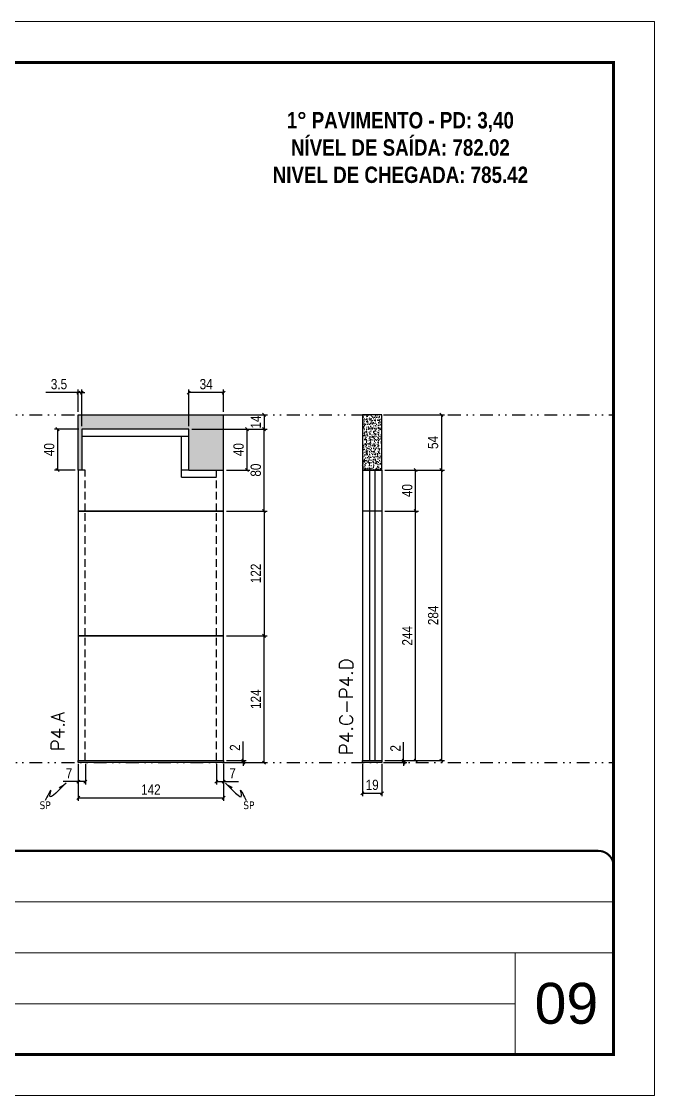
# Model space of a CAD drawing. Header units: millimetres. Extents: x 169816 to 178745, y 96537 to 113647.
# Drawn here: x 170683 to 171301, y 109171 to 110221 of the extents above; entities that cross this region are included whole.
import ezdxf

# ---------------------------------------------------------------- set-up
doc = ezdxf.new("R2010")
doc.units = ezdxf.units.MM
for name, pattern in [('CONTINUO', [0]), ('DASHED', [0.75, 0.5, -0.25]), ('DIVIDE2', [0.625, 0.25, -0.125, 0, -0.125, 0, -0.125]), ('HIDDEN', [0.375, 0.25, -0.125])]:
    doc.linetypes.add(name, pattern=pattern)
for name, color, linetype, lineweight in [('CARIMBO', 255, 'Continuous', 9), ('Folhas', 255, 'Continuous', 9), ('SARRAFO DE PRESSAO', 251, 'DASHED', 9), ('Texto Seção', 7, 'Continuous', 15)]:
    doc.layers.add(name, color=color, linetype=linetype, lineweight=lineweight)
for name, color, linetype in [('COTA', 241, 'Continuous'), ('NOMENCLATURA', 7, 'Continuous'), ('Nível', 160, 'Continuous'), ('Painéis', 200, 'Continuous'), ('SARR_2.2x7', 40, 'Continuous'), ('Sarrafo de Pressão', 42, 'HIDDEN'), ('texto', 7, 'Continuous')]:
    doc.layers.add(name, color=color, linetype=linetype)
doc.styles.add('ARIAL', font='arial.ttf')
doc.styles.add('COTA TECNICA', font='techl___.ttf', dxfattribs={"height": 10})
doc.styles.add('COTA TECNICA-50', font='techl___.ttf', dxfattribs={"height": 10})
doc.styles.add('REGUA-120', font='ROMANS.shx', dxfattribs={"height": 15})
doc.styles.add('ROMANC', font='techb___.ttf', dxfattribs={"height": 2.5})
doc.styles.get("Standard").update_dxf_attribs({"font": 'arial.ttf'})
doc.dimstyles.new('COTA PAINEL-50', dxfattribs={"dimtxt": 10, "dimasz": 3, "dimexe": 3, "dimexo": 3, "dimgap": 3, "dimtad": 1, "dimdec": 1, "dimzin": 12, "dimdsep": 46, "dimtxsty": 'COTA TECNICA-50', "dimblk1": 'OBLIQUE', "dimblk2": 'OBLIQUE', "dimsah": 1, "dimcen": 0.9, "dimclrd": 4, "dimclre": 4, "dimclrt": 240, "dimadec": 1, "dimazin": 3, "dimtfac": 1, "dimtdec": 1, "dimtmove": 0, "dimatfit": 3, "dimfxl": 1, "dimtolj": 1, "dimtzin": 12, "dimarcsym": 0})
doc.dimstyles.new('PAINEL', dxfattribs={"dimtxt": 10, "dimasz": 3, "dimexe": 3, "dimexo": 3, "dimgap": 3, "dimtad": 1, "dimdec": 1, "dimzin": 12, "dimdsep": 46, "dimtxsty": 'COTA TECNICA', "dimblk1": 'OBLIQUE', "dimblk2": 'OBLIQUE', "dimsah": 1, "dimcen": 0.9, "dimclrd": 4, "dimclre": 4, "dimclrt": 240, "dimadec": 1, "dimazin": 3, "dimtfac": 1, "dimtdec": 1, "dimtmove": 0, "dimatfit": 3, "dimfxl": 1, "dimtolj": 1, "dimtzin": 12, "dimarcsym": 0})
doc.dimstyles.get("Standard").update_dxf_attribs({"dimtxt": 0.18, "dimasz": 0.18, "dimexe": 0.18, "dimexo": 0.0625, "dimgap": 0.09, "dimtad": 0, "dimtih": 1, "dimtoh": 1, "dimdec": 4, "dimzin": 0, "dimdsep": 46, "dimtxsty": 'Standard', "dimcen": 0.09, "dimadec": 0, "dimazin": 0, "dimtfac": 1, "dimtdec": 4, "dimtofl": 0, "dimtmove": 0, "dimatfit": 3, "dimfxl": 1, "dimtolj": 1, "dimtzin": 0, "dimarcsym": 0})

# ---------------------------------------------------------------- blocks, each defined once
blk = doc.blocks.new('9999999999')
at = {"color": 30, "linetype": 'CONTINUO'}
for p, q in [((98564.6, 34379.6), (99584, 34379.6)), ((98564.6, 34329.8), (99488, 34329.8)), ((99584, 34329.8), (99488, 34329.8)), ((99488, 34329.8), (99488, 34230.2)), ((98564.6, 34280), (99488, 34280))]:
    blk.add_line(p, q, dxfattribs=at)
at = {"color": 30, "linetype": 'CONTINUO', "const_width": 2}
blk.add_lwpolyline([(99584, 34230.2), (99584, 34414.4, 0.414214), (99569, 34429.4), (98229, 34429.4, 0.414214), (98214, 34414.4), (98214, 34245.2, 0.414214), (98229, 34230.2), (99584, 34230.2)], format="xyb", dxfattribs=at)
at = {"layer": 'Folhas'}
blk.add_lwpolyline([(98139, 34190.2), (99624, 34190.2), (99624, 35240.2), (98139, 35240.2)], close=True, dxfattribs=at)
at = {"layer": 'Folhas', "color": 30, "const_width": 3}
blk.add_lwpolyline([(98214, 34230.2), (99584, 34230.2), (99584, 35200.2), (98214, 35200.2)], close=True, dxfattribs=at)
blk = doc.blocks.new('_Oblique')
at = {"color": 0, "linetype": 'ByBlock', "lineweight": -2}
blk.add_line((-0.5, -0.5), (0.5, 0.5), dxfattribs=at)
blk = doc.blocks.new('*D243')
at = {"layer": 'COTA', "color": 4, "lineweight": -2, "transparency": 16777216}
for p, q in [((171015.7, 109495.8), (171015.7, 109463.9)), ((171034.7, 109495.8), (171034.7, 109463.9)), ((171015.7, 109466.9), (171034.7, 109466.9))]:
    blk.add_line(p, q, dxfattribs=at)
at = {"layer": 'Defpoints', "color": 0, "transparency": 16777216}
for p in [(171015.7, 109498.8), (171034.7, 109498.8), (171034.7, 109466.9)]:
    blk.add_point(p, dxfattribs=at)
at = {"layer": 'COTA', "color": 4, "lineweight": -2, "transparency": 16777216, "xscale": 3, "yscale": 3, "zscale": 3, "rotation": 180}
blk.add_blockref('_Oblique', (171015.7, 109466.9), dxfattribs=at)
at = {"layer": 'COTA', "color": 4, "lineweight": -2, "transparency": 16777216, "xscale": 3, "yscale": 3, "zscale": 3}
blk.add_blockref('_Oblique', (171034.7, 109466.9), dxfattribs=at)
at = {"layer": 'COTA', "color": 240, "transparency": 16777216, "insert": (171025.2, 109475), "char_height": 10, "attachment_point": 5, "style": 'COTA TECNICA'}
blk.add_mtext('\\A1;19', dxfattribs=at)
blk = doc.blocks.new('*D244')
at = {"layer": 'COTA', "color": 4, "lineweight": -2, "transparency": 16777216}
for p, q in [((171055.9, 109498.8), (171055.9, 109516.9)), ((171037.7, 109498.8), (171058.9, 109498.8)), ((171037.7, 109496.8), (171058.9, 109496.8)), ((171055.9, 109496.8), (171055.9, 109498.8)), ((171055.9, 109496.8), (171055.9, 109493.8))]:
    blk.add_line(p, q, dxfattribs=at)
at = {"layer": 'Defpoints', "color": 0, "transparency": 16777216}
for p in [(171034.7, 109498.8), (171034.7, 109496.8), (171055.9, 109498.8)]:
    blk.add_point(p, dxfattribs=at)
at = {"layer": 'COTA', "color": 4, "lineweight": -2, "transparency": 16777216, "xscale": 3, "yscale": 3, "zscale": 3}
for p, rotation in [((171055.9, 109498.8), 270), ((171055.9, 109496.8), 90)]:
    blk.add_blockref('_Oblique', p, dxfattribs=dict(at, rotation=rotation))
at = {"layer": 'COTA', "color": 240, "transparency": 16777216, "insert": (171047.9, 109510.8), "char_height": 10, "attachment_point": 5, "rotation": 90, "style": 'COTA TECNICA-50'}
blk.add_mtext('\\A1;2', dxfattribs=at)
blk = doc.blocks.new('*D248')
at = {"layer": 'COTA', "color": 4, "linetype": 'ByBlock', "lineweight": -2, "transparency": 16777216}
for p, q in [((171037.7, 109836.8), (171095.8, 109836.8)), ((171092.8, 109836.8), (171092.8, 109782.8)), ((171037.7, 109782.8), (171095.8, 109782.8))]:
    blk.add_line(p, q, dxfattribs=at)
at = {"layer": 'Defpoints', "color": 0, "linetype": 'ByBlock', "transparency": 16777216}
for p in [(171034.7, 109836.8), (171034.7, 109782.8), (171092.8, 109782.8)]:
    blk.add_point(p, dxfattribs=at)
at = {"layer": 'COTA', "color": 4, "linetype": 'ByBlock', "lineweight": -2, "transparency": 16777216, "xscale": 3, "yscale": 3, "zscale": 3}
for p, rotation in [((171092.8, 109836.8), 90), ((171092.8, 109782.8), 270)]:
    blk.add_blockref('_Oblique', p, dxfattribs=dict(at, rotation=rotation))
at = {"layer": 'COTA', "color": 240, "linetype": 'ByBlock', "transparency": 16777216, "insert": (171084.7, 109809.8), "char_height": 10, "attachment_point": 5, "rotation": 90, "style": 'COTA TECNICA'}
blk.add_mtext('\\A1;54', dxfattribs=at)
blk = doc.blocks.new('*D250')
at = {"layer": 'COTA', "color": 4, "lineweight": -2, "transparency": 16777216}
for p, q in [((171037.7, 109782.8), (171070.6, 109782.8)), ((171067.6, 109742.8), (171067.6, 109782.8)), ((171037.7, 109742.8), (171070.6, 109742.8))]:
    blk.add_line(p, q, dxfattribs=at)
at = {"layer": 'Defpoints', "color": 0, "transparency": 16777216}
for p in [(171034.7, 109782.8), (171067.6, 109782.8), (171034.7, 109742.8)]:
    blk.add_point(p, dxfattribs=at)
at = {"layer": 'COTA', "color": 4, "lineweight": -2, "transparency": 16777216, "xscale": 3, "yscale": 3, "zscale": 3}
for p, rotation in [((171067.6, 109782.8), 90), ((171067.6, 109742.8), 270)]:
    blk.add_blockref('_Oblique', p, dxfattribs=dict(at, rotation=rotation))
at = {"layer": 'COTA', "color": 240, "transparency": 16777216, "insert": (171059.5, 109762.8), "char_height": 10, "attachment_point": 5, "rotation": 90, "style": 'COTA TECNICA-50'}
blk.add_mtext('\\A1;40', dxfattribs=at)
blk = doc.blocks.new('*D251')
at = {"layer": 'COTA', "color": 4, "lineweight": -2, "transparency": 16777216}
for p, q in [((171037.7, 109742.8), (171070.6, 109742.8)), ((171067.6, 109498.8), (171067.6, 109742.8)), ((171037.7, 109498.8), (171070.6, 109498.8))]:
    blk.add_line(p, q, dxfattribs=at)
at = {"layer": 'Defpoints', "color": 0, "transparency": 16777216}
for p in [(171034.7, 109742.8), (171067.6, 109742.8), (171034.7, 109498.8)]:
    blk.add_point(p, dxfattribs=at)
at = {"layer": 'COTA', "color": 4, "lineweight": -2, "transparency": 16777216, "xscale": 3, "yscale": 3, "zscale": 3}
for p, rotation in [((171067.6, 109742.8), 90), ((171067.6, 109498.8), 270)]:
    blk.add_blockref('_Oblique', p, dxfattribs=dict(at, rotation=rotation))
at = {"layer": 'COTA', "color": 240, "transparency": 16777216, "insert": (171059.5, 109620.8), "char_height": 10, "attachment_point": 5, "rotation": 90, "style": 'COTA TECNICA'}
blk.add_mtext('\\A1;244', dxfattribs=at)
blk = doc.blocks.new('*D246')
at = {"layer": 'COTA', "color": 4, "lineweight": -2, "transparency": 16777216}
for p, q in [((171037.7, 109782.8), (171095.8, 109782.8)), ((171092.8, 109782.8), (171092.8, 109498.8)), ((171037.7, 109498.8), (171095.8, 109498.8))]:
    blk.add_line(p, q, dxfattribs=at)
at = {"layer": 'Defpoints', "color": 0, "transparency": 16777216}
for p in [(171034.7, 109782.8), (171034.7, 109498.8), (171092.8, 109498.8)]:
    blk.add_point(p, dxfattribs=at)
at = {"layer": 'COTA', "color": 4, "lineweight": -2, "transparency": 16777216, "xscale": 3, "yscale": 3, "zscale": 3}
for p, rotation in [((171092.8, 109782.8), 90), ((171092.8, 109498.8), 270)]:
    blk.add_blockref('_Oblique', p, dxfattribs=dict(at, rotation=rotation))
at = {"layer": 'COTA', "color": 240, "transparency": 16777216, "insert": (171084.8, 109640.8), "char_height": 10, "attachment_point": 5, "rotation": 90, "style": 'COTA TECNICA'}
blk.add_mtext('\\A1;284', dxfattribs=at)
blk = doc.blocks.new('*D256')
at = {"layer": 'COTA', "color": 4, "lineweight": -2, "transparency": 16777216}
for p, q in [((170738, 109495.8), (170738, 109459.4)), ((170880, 109495.8), (170880, 109459.4)), ((170738, 109462.4), (170880, 109462.4))]:
    blk.add_line(p, q, dxfattribs=at)
at = {"layer": 'Defpoints', "color": 0, "transparency": 16777216}
for p in [(170738, 109498.8), (170880, 109498.8), (170880, 109462.4)]:
    blk.add_point(p, dxfattribs=at)
at = {"layer": 'COTA', "color": 4, "lineweight": -2, "transparency": 16777216, "xscale": 3, "yscale": 3, "zscale": 3, "rotation": 180}
blk.add_blockref('_Oblique', (170738, 109462.4), dxfattribs=at)
at = {"layer": 'COTA', "color": 4, "lineweight": -2, "transparency": 16777216, "xscale": 3, "yscale": 3, "zscale": 3}
blk.add_blockref('_Oblique', (170880, 109462.4), dxfattribs=at)
at = {"layer": 'COTA', "color": 240, "transparency": 16777216, "insert": (170809, 109470.5), "char_height": 10, "attachment_point": 5, "style": 'COTA TECNICA'}
blk.add_mtext('\\A1;142', dxfattribs=at)
blk = doc.blocks.new('*D257')
at = {"layer": 'COTA', "color": 4, "lineweight": -2, "transparency": 16777216}
for p, q in [((170745, 109495.8), (170745, 109475.3)), ((170738, 109493.8), (170738, 109475.3)), ((170738, 109478.3), (170723.2, 109478.3)), ((170745, 109478.3), (170738, 109478.3))]:
    blk.add_line(p, q, dxfattribs=at)
at = {"layer": 'Defpoints', "color": 0, "transparency": 16777216}
for p in [(170738, 109496.8), (170745, 109498.8), (170738, 109478.3)]:
    blk.add_point(p, dxfattribs=at)
at = {"layer": 'COTA', "color": 4, "lineweight": -2, "transparency": 16777216, "xscale": 3, "yscale": 3, "zscale": 3, "rotation": 180}
blk.add_blockref('_Oblique', (170738, 109478.3), dxfattribs=at)
at = {"layer": 'COTA', "color": 4, "lineweight": -2, "transparency": 16777216, "xscale": 3, "yscale": 3, "zscale": 3}
blk.add_blockref('_Oblique', (170745, 109478.3), dxfattribs=at)
at = {"layer": 'COTA', "color": 240, "transparency": 16777216, "insert": (170729.1, 109486.4), "char_height": 10, "attachment_point": 5, "style": 'COTA TECNICA-50'}
blk.add_mtext('\\A1;7', dxfattribs=at)
blk = doc.blocks.new('*D258')
at = {"layer": 'COTA', "color": 4, "lineweight": -2, "transparency": 16777216}
for p, q in [((170873, 109495.8), (170873, 109475.3)), ((170880, 109493.8), (170880, 109475.3)), ((170873, 109478.3), (170880, 109478.3)), ((170880, 109478.3), (170894.7, 109478.3))]:
    blk.add_line(p, q, dxfattribs=at)
at = {"layer": 'Defpoints', "color": 0, "transparency": 16777216}
for p in [(170873, 109498.8), (170880, 109496.8), (170880, 109478.3)]:
    blk.add_point(p, dxfattribs=at)
at = {"layer": 'COTA', "color": 4, "lineweight": -2, "transparency": 16777216, "xscale": 3, "yscale": 3, "zscale": 3, "rotation": 180}
blk.add_blockref('_Oblique', (170873, 109478.3), dxfattribs=at)
at = {"layer": 'COTA', "color": 4, "lineweight": -2, "transparency": 16777216, "xscale": 3, "yscale": 3, "zscale": 3}
blk.add_blockref('_Oblique', (170880, 109478.3), dxfattribs=at)
at = {"layer": 'COTA', "color": 240, "transparency": 16777216, "insert": (170888.8, 109486.4), "char_height": 10, "attachment_point": 5, "style": 'COTA TECNICA-50'}
blk.add_mtext('\\A1;7', dxfattribs=at)
blk = doc.blocks.new('*D259')
at = {"layer": 'COTA', "color": 4, "linetype": 'ByBlock', "lineweight": -2, "transparency": 16777216}
for p, q in [((170883, 109620.8), (170922.6, 109620.8)), ((170919.6, 109496.8), (170919.6, 109620.8)), ((170883, 109496.8), (170922.6, 109496.8))]:
    blk.add_line(p, q, dxfattribs=at)
at = {"layer": 'Defpoints', "color": 0, "linetype": 'ByBlock', "transparency": 16777216}
for p in [(170880, 109620.8), (170919.6, 109620.8), (170880, 109496.8)]:
    blk.add_point(p, dxfattribs=at)
at = {"layer": 'COTA', "color": 4, "linetype": 'ByBlock', "lineweight": -2, "transparency": 16777216, "xscale": 3, "yscale": 3, "zscale": 3}
for p, rotation in [((170919.6, 109620.8), 90), ((170919.6, 109496.8), 270)]:
    blk.add_blockref('_Oblique', p, dxfattribs=dict(at, rotation=rotation))
at = {"layer": 'COTA', "color": 240, "linetype": 'ByBlock', "transparency": 16777216, "insert": (170911.5, 109558.8), "char_height": 10, "attachment_point": 5, "rotation": 90, "style": 'COTA TECNICA'}
blk.add_mtext('\\A1;124', dxfattribs=at)
blk = doc.blocks.new('*D260')
at = {"layer": 'COTA', "color": 4, "linetype": 'ByBlock', "lineweight": -2, "transparency": 16777216}
for p, q in [((170883, 109620.8), (170922.6, 109620.8)), ((170919.6, 109496.8), (170919.6, 109620.8)), ((170883, 109496.8), (170922.6, 109496.8))]:
    blk.add_line(p, q, dxfattribs=at)
at = {"layer": 'Defpoints', "color": 0, "linetype": 'ByBlock', "transparency": 16777216}
for p in [(170880, 109620.8), (170919.6, 109620.8), (170880, 109496.8)]:
    blk.add_point(p, dxfattribs=at)
at = {"layer": 'COTA', "color": 4, "linetype": 'ByBlock', "lineweight": -2, "transparency": 16777216, "xscale": 3, "yscale": 3, "zscale": 3}
for p, rotation in [((170919.6, 109620.8), 90), ((170919.6, 109496.8), 270)]:
    blk.add_blockref('_Oblique', p, dxfattribs=dict(at, rotation=rotation))
at = {"layer": 'COTA', "color": 240, "linetype": 'ByBlock', "transparency": 16777216, "insert": (170911.5, 109558.8), "char_height": 10, "attachment_point": 5, "rotation": 90, "style": 'COTA TECNICA'}
blk.add_mtext('\\A1;124', dxfattribs=at)
blk = doc.blocks.new('*D261')
at = {"layer": 'COTA', "color": 4, "lineweight": -2, "transparency": 16777216}
for p, q in [((170883, 109822.8), (170922.6, 109822.8)), ((170919.6, 109742.8), (170919.6, 109822.8)), ((170883, 109742.8), (170922.6, 109742.8))]:
    blk.add_line(p, q, dxfattribs=at)
at = {"layer": 'Defpoints', "color": 0, "transparency": 16777216}
for p in [(170880, 109822.8), (170919.6, 109822.8), (170880, 109742.8)]:
    blk.add_point(p, dxfattribs=at)
at = {"layer": 'COTA', "color": 4, "lineweight": -2, "transparency": 16777216, "xscale": 3, "yscale": 3, "zscale": 3}
for p, rotation in [((170919.6, 109822.8), 90), ((170919.6, 109742.8), 270)]:
    blk.add_blockref('_Oblique', p, dxfattribs=dict(at, rotation=rotation))
at = {"layer": 'COTA', "color": 240, "transparency": 16777216, "insert": (170911.5, 109782.8), "char_height": 10, "attachment_point": 5, "rotation": 90, "style": 'COTA TECNICA-50'}
blk.add_mtext('\\A1;80', dxfattribs=at)
blk = doc.blocks.new('*D262')
at = {"layer": 'COTA', "color": 4, "lineweight": -2, "transparency": 16777216}
for p, q in [((170883, 109836.8), (170922.6, 109836.8)), ((170919.6, 109836.8), (170919.6, 109822.8)), ((170883, 109822.8), (170922.6, 109822.8))]:
    blk.add_line(p, q, dxfattribs=at)
at = {"layer": 'Defpoints', "color": 0, "transparency": 16777216}
for p in [(170880, 109836.8), (170880, 109822.8), (170919.6, 109822.8)]:
    blk.add_point(p, dxfattribs=at)
at = {"layer": 'COTA', "color": 4, "lineweight": -2, "transparency": 16777216, "xscale": 3, "yscale": 3, "zscale": 3}
for p, rotation in [((170919.6, 109836.8), 90), ((170919.6, 109822.8), 270)]:
    blk.add_blockref('_Oblique', p, dxfattribs=dict(at, rotation=rotation))
at = {"layer": 'COTA', "color": 240, "transparency": 16777216, "insert": (170911.5, 109829.8), "char_height": 10, "attachment_point": 5, "rotation": 90, "style": 'COTA TECNICA-50'}
blk.add_mtext('\\A1;14', dxfattribs=at)
blk = doc.blocks.new('*D263')
at = {"layer": 'COTA', "color": 4, "lineweight": -2, "transparency": 16777216}
for p, q in [((170738.5, 109822.8), (170714.8, 109822.8)), ((170717.8, 109822.8), (170717.8, 109782.8)), ((170735, 109782.8), (170714.8, 109782.8))]:
    blk.add_line(p, q, dxfattribs=at)
at = {"layer": 'Defpoints', "color": 0, "transparency": 16777216}
for p in [(170741.5, 109822.8), (170717.8, 109782.8), (170738, 109782.8)]:
    blk.add_point(p, dxfattribs=at)
at = {"layer": 'COTA', "color": 4, "lineweight": -2, "transparency": 16777216, "xscale": 3, "yscale": 3, "zscale": 3}
for p, rotation in [((170717.8, 109822.8), 90), ((170717.8, 109782.8), 270)]:
    blk.add_blockref('_Oblique', p, dxfattribs=dict(at, rotation=rotation))
at = {"layer": 'COTA', "color": 240, "transparency": 16777216, "insert": (170709.7, 109802.8), "char_height": 10, "attachment_point": 5, "rotation": 90, "style": 'COTA TECNICA'}
blk.add_mtext('\\A1;40', dxfattribs=at)
blk = doc.blocks.new('*D264')
at = {"layer": 'COTA', "color": 4, "lineweight": -2, "transparency": 16777216}
for p, q in [((170846, 109825.8), (170846, 109861.6)), ((170880, 109839.8), (170880, 109861.6)), ((170880, 109858.6), (170846, 109858.6))]:
    blk.add_line(p, q, dxfattribs=at)
at = {"layer": 'Defpoints', "color": 0, "transparency": 16777216}
for p in [(170846, 109858.6), (170880, 109836.8), (170846, 109822.8)]:
    blk.add_point(p, dxfattribs=at)
at = {"layer": 'COTA', "color": 4, "lineweight": -2, "transparency": 16777216, "xscale": 3, "yscale": 3, "zscale": 3, "rotation": 180}
blk.add_blockref('_Oblique', (170846, 109858.6), dxfattribs=at)
at = {"layer": 'COTA', "color": 4, "lineweight": -2, "transparency": 16777216, "xscale": 3, "yscale": 3, "zscale": 3}
blk.add_blockref('_Oblique', (170880, 109858.6), dxfattribs=at)
at = {"layer": 'COTA', "color": 240, "transparency": 16777216, "insert": (170863, 109866.8), "char_height": 10, "attachment_point": 5, "style": 'COTA TECNICA'}
blk.add_mtext('\\A1;34', dxfattribs=at)
blk = doc.blocks.new('*D255')
at = {"layer": 'COTA', "color": 4, "lineweight": -2, "transparency": 16777216}
for p, q in [((170738, 109839.8), (170738, 109861.6)), ((170741.5, 109825.8), (170741.5, 109861.6)), ((170738, 109858.6), (170706.4, 109858.6)), ((170741.5, 109858.6), (170738, 109858.6)), ((170741.5, 109858.6), (170744.5, 109858.6))]:
    blk.add_line(p, q, dxfattribs=at)
at = {"layer": 'Defpoints', "color": 0, "transparency": 16777216}
for p in [(170738, 109858.6), (170738, 109836.8), (170741.5, 109822.8)]:
    blk.add_point(p, dxfattribs=at)
at = {"layer": 'COTA', "color": 4, "lineweight": -2, "transparency": 16777216, "xscale": 3, "yscale": 3, "zscale": 3}
blk.add_blockref('_Oblique', (170738, 109858.6), dxfattribs=at)
at = {"layer": 'COTA', "color": 4, "lineweight": -2, "transparency": 16777216, "xscale": 3, "yscale": 3, "zscale": 3, "rotation": 180}
blk.add_blockref('_Oblique', (170741.5, 109858.6), dxfattribs=at)
at = {"layer": 'COTA', "color": 240, "transparency": 16777216, "insert": (170719.2, 109866.8), "char_height": 10, "attachment_point": 5, "style": 'COTA TECNICA'}
blk.add_mtext('\\A1;3.5', dxfattribs=at)
blk = doc.blocks.new('*D265')
at = {"layer": 'COTA', "color": 4, "lineweight": -2, "transparency": 16777216}
for p, q in [((170849, 109822.8), (170905.8, 109822.8)), ((170902.8, 109822.8), (170902.8, 109782.8)), ((170883, 109782.8), (170905.8, 109782.8))]:
    blk.add_line(p, q, dxfattribs=at)
at = {"layer": 'Defpoints', "color": 0, "transparency": 16777216}
for p in [(170846, 109822.8), (170880, 109782.8), (170902.8, 109782.8)]:
    blk.add_point(p, dxfattribs=at)
at = {"layer": 'COTA', "color": 4, "lineweight": -2, "transparency": 16777216, "xscale": 3, "yscale": 3, "zscale": 3}
for p, rotation in [((170902.8, 109822.8), 90), ((170902.8, 109782.8), 270)]:
    blk.add_blockref('_Oblique', p, dxfattribs=dict(at, rotation=rotation))
at = {"layer": 'COTA', "color": 240, "transparency": 16777216, "insert": (170894.7, 109802.8), "char_height": 10, "attachment_point": 5, "rotation": 90, "style": 'COTA TECNICA'}
blk.add_mtext('\\A1;40', dxfattribs=at)
blk = doc.blocks.new('*D266')
at = {"layer": 'COTA', "color": 4, "lineweight": -2, "transparency": 16777216}
for p, q in [((170883, 109742.8), (170922.6, 109742.8)), ((170919.6, 109742.8), (170919.6, 109620.8)), ((170883, 109620.8), (170922.6, 109620.8))]:
    blk.add_line(p, q, dxfattribs=at)
at = {"layer": 'Defpoints', "color": 0, "transparency": 16777216}
for p in [(170880, 109742.8), (170880, 109620.8), (170919.6, 109620.8)]:
    blk.add_point(p, dxfattribs=at)
at = {"layer": 'COTA', "color": 4, "lineweight": -2, "transparency": 16777216, "xscale": 3, "yscale": 3, "zscale": 3}
for p, rotation in [((170919.6, 109742.8), 90), ((170919.6, 109620.8), 270)]:
    blk.add_blockref('_Oblique', p, dxfattribs=dict(at, rotation=rotation))
at = {"layer": 'COTA', "color": 240, "transparency": 16777216, "insert": (170911.5, 109681.8), "char_height": 10, "attachment_point": 5, "rotation": 90, "style": 'COTA TECNICA'}
blk.add_mtext('\\A1;122', dxfattribs=at)
blk = doc.blocks.new('*D267')
at = {"layer": 'COTA', "color": 4, "lineweight": -2, "transparency": 16777216}
for p, q in [((170899.2, 109498.8), (170899.2, 109517.6)), ((170883, 109498.8), (170902.2, 109498.8)), ((170883, 109496.8), (170902.2, 109496.8)), ((170899.2, 109496.8), (170899.2, 109498.8)), ((170899.2, 109496.8), (170899.2, 109493.8))]:
    blk.add_line(p, q, dxfattribs=at)
at = {"layer": 'Defpoints', "color": 0, "transparency": 16777216}
for p in [(170880, 109498.8), (170880, 109496.8), (170899.2, 109496.8)]:
    blk.add_point(p, dxfattribs=at)
at = {"layer": 'COTA', "color": 4, "lineweight": -2, "transparency": 16777216, "xscale": 3, "yscale": 3, "zscale": 3}
for p, rotation in [((170899.2, 109498.8), 270), ((170899.2, 109496.8), 90)]:
    blk.add_blockref('_Oblique', p, dxfattribs=dict(at, rotation=rotation))
at = {"layer": 'COTA', "color": 240, "transparency": 16777216, "insert": (170891.2, 109511.5), "char_height": 10, "attachment_point": 5, "rotation": 90, "style": 'COTA TECNICA-50'}
blk.add_mtext('\\A1;2', dxfattribs=at)

msp = doc.modelspace()

# ---------------------------------------------------------------- hatches: boundary and pattern name
at = {"layer": 'COTA', "linetype": 'ByBlock'}
h = msp.add_hatch(dxfattribs=at)
h.set_pattern_fill('AR-CONC', color=256, scale=0.03)
h.set_pattern_definition([(50, (-1316.2257, -1150.575), (5.46554007, -0.47817257), [0.5715, -6.2865]), (355, (-1316.226, -1150.575), (-1.05730264, 5.73170536), [0.4572, -5.02921753]), (100.4514447, (-1315.77, -1150.615), (4.40823741, 5.25353256), [0.48570026, -5.34270734]), (46.1842, (-1316.226, -1149.051), (8.13237123, -1.26126984), [0.85725, -9.42975]), (96.6355576, (-1315.548, -1149.156), (7.12212402, 7.42278374), [0.7285507, -8.01406824]), (351.184151, (-1316.226, -1149.051), (7.12212402, 7.42278374), [0.685799, -7.54379196]), (21, (-1315.4637, -1149.432), (4.54843174, -3.06795595), [0.5715, -6.2865]), (326, (-1315.464, -1149.432), (1.85406085, 5.52563898), [0.4572, -5.0292]), (71.451445, (-1315.0847, -1149.688), (6.40249258, 2.45768307), [0.48570026, -5.34269813]), (37.5, (-1316.2257, -1150.5751), (0.092658098, 2.536651166), [0, -4.96824, 0, -5.1054, 0, -5.04825]), (7.5, (-1316.2257, -1150.575), (2.004589875, 3.005417245), [0, -2.91084, 0, -4.85394, 0, -1.92405]), (327.5, (-1317.925, -1150.5751), (4.067717855, -0.17186232), [0, -1.905, 0, -5.9436, 0, -7.8867]), (317.5, (-1318.687, -1150.575), (4.44387544, 0.76279473), [0, -2.4765, 0, -3.94716, 0, -5.6007])])
h.paths.add_polyline_path([(170845.96, 109782.79), (170879.96, 109782.79), (170879.96, 109836.79), (170737.96, 109836.79), (170737.96, 109782.79), (170741.46, 109782.79), (170741.46, 109822.79), (170845.96, 109822.79)])
h = msp.add_hatch(dxfattribs=at)
h.set_pattern_fill('AR-CONC', color=256, scale=0.03)
h.set_pattern_definition([(50, (161926.6175, 105724.7967), (5.46554, -0.4781726), [0.5715, -6.2865]), (355, (161926.6175, 105724.7967), (-1.0573026, 5.7317054), [0.4572, -5.0292175]), (100.451445, (161927.073, 105724.757), (4.4082374, 5.2535326), [0.4857003, -5.3427073]), (46.1842, (161926.6175, 105726.321), (8.132371, -1.26127), [0.85725, -9.42975]), (96.63556, (161927.295, 105726.2156), (7.122124, 7.422784), [0.728551, -8.014068]), (351.18415, (161926.6175, 105726.321), (7.122124, 7.422784), [0.685799, -7.543792]), (21, (161927.3795, 105725.9397), (4.5484317, -3.067956), [0.5715, -6.2865]), (326, (161927.3795, 105725.9397), (1.854061, 5.525639), [0.4572, -5.0292]), (71.451445, (161927.7586, 105725.684), (6.4024926, 2.457683), [0.4857003, -5.342698]), (37.5, (161926.6175, 105724.7967), (0.0926581, 2.53665117), [0, -4.96824, 0, -5.1054, 0, -5.04825]), (7.5, (161926.6175, 105724.7967), (2.0045899, 3.00541724), [0, -2.91084, 0, -4.85394, 0, -1.92405]), (327.5, (161924.9183, 105724.7967), (4.06771786, -0.1718623), [0, -1.905, 0, -5.9436, 0, -7.8867]), (317.5, (161924.1563, 105724.7967), (4.4438754, 0.7627947), [0, -2.4765, 0, -3.94716, 0, -5.6007])])
h.paths.add_polyline_path([(171034.74, 109836.79), (171015.74, 109836.85), (171015.74, 109782.7), (171034.74, 109782.64)])

# ---------------------------------------------------------------- linework, layer by layer
for p, q in [((170737.96, 109782.79), (170737.96, 109836.79)), ((170737.96, 109836.79), (170879.96, 109836.79)), ((170879.96, 109836.79), (170879.96, 109836.79)), ((170879.96, 109782.79), (170879.96, 109836.79))]:
    msp.add_line(p, q, dxfattribs=at)
msp.add_lwpolyline([(171015.74, 109782.76), (171034.74, 109782.76), (171034.74, 109836.79), (171015.74, 109836.79)], close=True, dxfattribs=at)
at = {"layer": 'Nível', "color": 4, "linetype": 'DIVIDE2', "ltscale": 50}
for p, q in [((170281.49, 109836.79), (171261.02, 109836.79)), ((170281.49, 109496.79), (171261.02, 109496.79))]:
    msp.add_line(p, q, dxfattribs=at)
at = {"layer": 'Painéis'}
for p, q in [((170845.96, 109822.79), (170741.46, 109822.79)), ((170741.46, 109822.79), (170741.46, 109782.79)), ((170845.96, 109782.79), (170845.96, 109822.79)), ((170741.46, 109782.79), (170737.96, 109782.79)), ((170737.96, 109782.79), (170737.96, 109742.79)), ((170845.96, 109782.79), (170879.96, 109782.79)), ((170879.96, 109742.79), (170879.96, 109782.79)), ((171015.74, 109782.79), (171034.74, 109782.79)), ((171015.74, 109782.76), (171015.74, 109498.79)), ((171015.74, 109782.76), (171034.74, 109782.76)), ((171034.74, 109782.76), (171015.74, 109782.76)), ((171034.74, 109782.76), (171034.74, 109498.79)), ((170737.96, 109742.79), (170879.96, 109742.79)), ((170879.96, 109742.79), (170737.96, 109742.79)), ((170737.96, 109742.79), (170737.96, 109620.79)), ((170879.96, 109620.79), (170879.96, 109742.79)), ((171034.74, 109742.79), (171015.74, 109742.79)), ((170879.96, 109620.79), (170737.96, 109620.79)), ((170737.96, 109620.79), (170737.96, 109498.79)), ((170737.96, 109620.79), (170879.96, 109620.79)), ((170879.96, 109498.79), (170879.96, 109620.79)), ((170737.96, 109498.79), (170879.96, 109498.79)), ((171015.74, 109498.79), (171034.74, 109498.79)), ((171015.74, 109498.79), (171034.74, 109498.79)), ((171015.74, 109496.79), (171015.74, 109498.79)), ((171034.74, 109496.79), (171015.74, 109496.79)), ((171034.74, 109498.79), (171034.74, 109496.79))]:
    msp.add_line(p, q, dxfattribs=at)
msp.add_lwpolyline([(170879.96, 109496.79), (170737.96, 109496.79), (170737.96, 109498.79), (170879.96, 109498.79)], close=True, dxfattribs=at)
at = {"layer": 'SARR_2.2x7'}
for p, q in [((170845.96, 109815.79), (170741.46, 109815.79)), ((170838.96, 109782.79), (170838.96, 109815.79)), ((170838.96, 109775.79), (170838.96, 109782.79)), ((170845.96, 109782.79), (170838.96, 109782.79)), ((171022.74, 109782.76), (171022.74, 109498.79)), ((171027.74, 109782.76), (171027.74, 109498.79)), ((170838.96, 109775.79), (170872.96, 109775.79))]:
    msp.add_line(p, q, dxfattribs=at)
at = {"layer": 'Sarrafo de Pressão', "ltscale": 30}
for p, q in [((170744.96, 109782.79), (170741.46, 109782.79)), ((170744.96, 109742.79), (170744.96, 109782.79)), ((170872.96, 109742.79), (170872.96, 109782.79)), ((170744.96, 109620.79), (170744.96, 109742.79)), ((170872.96, 109620.79), (170872.96, 109742.79)), ((170744.96, 109498.79), (170744.96, 109620.79)), ((170872.96, 109498.79), (170872.96, 109620.79))]:
    msp.add_line(p, q, dxfattribs=at)

# ---------------------------------------------------------------- block references
at = {"layer": 'SARRAFO DE PRESSAO', "color": 6, "linetype": 'ByBlock'}
msp.add_blockref('9999999999', (71677.04, 74981.17), dxfattribs=at)

# ---------------------------------------------------------------- texts
at = {"layer": 'CARIMBO', "style": 'ARIAL'}
msp.add_text('09', height=40, dxfattribs=at).set_placement((171183.88, 109241.52))
at = {"layer": 'NOMENCLATURA', "color": 2, "insert": (171052.76, 110159.52), "char_height": 16, "attachment_point": 2, "style": 'ROMANC'}
msp.add_mtext_dynamic_manual_height_columns('\\P1° PAVIMENTO - PD: 3,40\\PNÍVEL DE SAÍDA: 782.02\\PNIVEL DE CHEGADA: 785.42', width=328.3607, gutter_width=1, heights=[0], dxfattribs=at)
at = {"layer": 'texto', "color": 0, "char_height": 7.5, "attachment_point": 5}
for insert in [(170705.71, 109455.11), (170904.74, 109455.11)]:
    msp.add_mtext('{\\fTahoma|b0|i0|c0|p34;\\C4;SP}', dxfattribs=dict(at, insert=insert))
at = {"layer": 'Texto Seção', "char_height": 13, "width": 285.3299, "attachment_point": 7, "rotation": 90, "style": 'REGUA-120'}
for s, insert in [('\\pxt4;P4.C-P4.D', (171006.29, 109504.2)), ('P4.A', (170724.49, 109508.04))]:
    msp.add_mtext(s, dxfattribs=dict(at, insert=insert))

# ---------------------------------------------------------------- dimensions: what is measured, and where the dimension line sits
at = {"layer": 'COTA'}
for base, p1, p2, angle, dimstyle, picture, middle in [((170737.96, 109858.57), (170741.46, 109822.79), (170737.96, 109836.79), 180, 'PAINEL', '*D255', (170719.16, 109866.79)), ((170845.96, 109858.57), (170879.96, 109836.79), (170845.96, 109822.79), 180, 'PAINEL', '*D264', (170862.96, 109866.79)), ((170717.76, 109782.79), (170741.46, 109822.79), (170737.96, 109782.79), 90, 'PAINEL', '*D263', (170709.65, 109802.79)), ((170902.78, 109782.79), (170845.96, 109822.79), (170879.96, 109782.79), 90, 'PAINEL', '*D265', (170894.68, 109802.79)), ((170919.6, 109822.79), (170879.96, 109742.79), (170879.96, 109822.79), 90, 'COTA PAINEL-50', '*D261', (170911.48, 109782.79)), ((171067.59, 109782.79), (171034.74, 109742.79), (171034.74, 109782.79), 90, 'COTA PAINEL-50', '*D250', (171059.49, 109762.79)), ((171092.85, 109498.79), (171034.74, 109782.79), (171034.74, 109498.79), 90, 'PAINEL', '*D246', (171084.75, 109640.79)), ((170919.6, 109620.79), (170879.96, 109742.79), (170879.96, 109620.79), 90, 'PAINEL', '*D266', (170911.54, 109681.79)), ((171067.59, 109742.79), (171034.74, 109498.79), (171034.74, 109742.79), 90, 'PAINEL', '*D251', (171059.52, 109620.79)), ((170737.96, 109478.28), (170744.96, 109498.79), (170737.96, 109496.79), 180, 'COTA PAINEL-50', '*D257', (170729.1, 109486.35)), ((170879.96, 109478.28), (170872.96, 109498.79), (170879.96, 109496.79), 0, 'COTA PAINEL-50', '*D258', (170888.83, 109486.35))]:
    dim = msp.add_linear_dim(base=base, p1=p1, p2=p2, angle=angle, dimstyle=dimstyle, dxfattribs=at)
    dim.commit()
    dim.dimension.update_dxf_attribs({"geometry": picture, "text_midpoint": middle})
for base, p1, p2, picture, middle in [((170919.6, 109822.79), (170879.96, 109836.79), (170879.96, 109822.79), '*D262', (170919.6, 109829.79)), ((170899.22, 109496.79), (170879.96, 109498.79), (170879.96, 109496.79), '*D267', (170899.22, 109511.54)), ((171055.93, 109498.79), (171034.74, 109496.79), (171034.74, 109498.79), '*D244', (171055.93, 109510.84))]:
    dim = msp.add_linear_dim(base=base, p1=p1, p2=p2, angle=90, dimstyle='COTA PAINEL-50', dxfattribs=at)
    dim.commit()
    dim.dimension.update_dxf_attribs({"geometry": picture, "text_midpoint": middle, "dimtype": 160})
at = {"layer": 'COTA', "linetype": 'ByBlock'}
dim = msp.add_linear_dim(base=(171092.85, 109782.76), p1=(171034.74, 109836.79), p2=(171034.74, 109782.76), angle=90, dimstyle='PAINEL', dxfattribs=at)
dim.commit()
dim.dimension.update_dxf_attribs({"geometry": '*D248', "text_midpoint": (171084.74, 109809.78)})
for picture in ['*D259', '*D260']:
    dim = msp.add_aligned_dim(p1=(170879.96, 109496.79), p2=(170879.96, 109620.79), distance=-39.64, dimstyle='PAINEL', dxfattribs=at)
    dim.commit()
    dim.dimension.update_dxf_attribs({"geometry": picture, "text_midpoint": (170911.53, 109558.79)})
at = {"layer": 'COTA'}
dim = msp.add_linear_dim(base=(170879.96, 109462.43), p1=(170737.96, 109498.79), p2=(170879.96, 109498.79), angle=0, dimstyle='PAINEL', override={"dimarcsym": 2}, dxfattribs=at)
dim.commit()
dim.dimension.update_dxf_attribs({"geometry": '*D256', "text_midpoint": (170808.96, 109470.5)})
dim = msp.add_linear_dim(base=(171034.74, 109466.89), p1=(171015.74, 109498.79), p2=(171034.74, 109498.79), dimstyle='PAINEL', override={"dimarcsym": 2}, dxfattribs=at)
dim.commit()
dim.dimension.update_dxf_attribs({"geometry": '*D243', "text_midpoint": (171025.24, 109474.98)})

# ---------------------------------------------------------------- leaders
at = {"layer": 'COTA', "path_type": 1}
for points in [[(170726.13, 109476.61), (170710.35, 109464.77), (170711.27, 109469.58), (170705.72, 109459.8)], [(170881.79, 109476.61), (170897.58, 109464.77), (170896.65, 109469.58), (170902.2, 109459.8)]]:
    msp.add_leader(points, dimstyle='Standard', override={"dimasz": 8}, dxfattribs=at)

doc.saveas('drawing.dxf')
